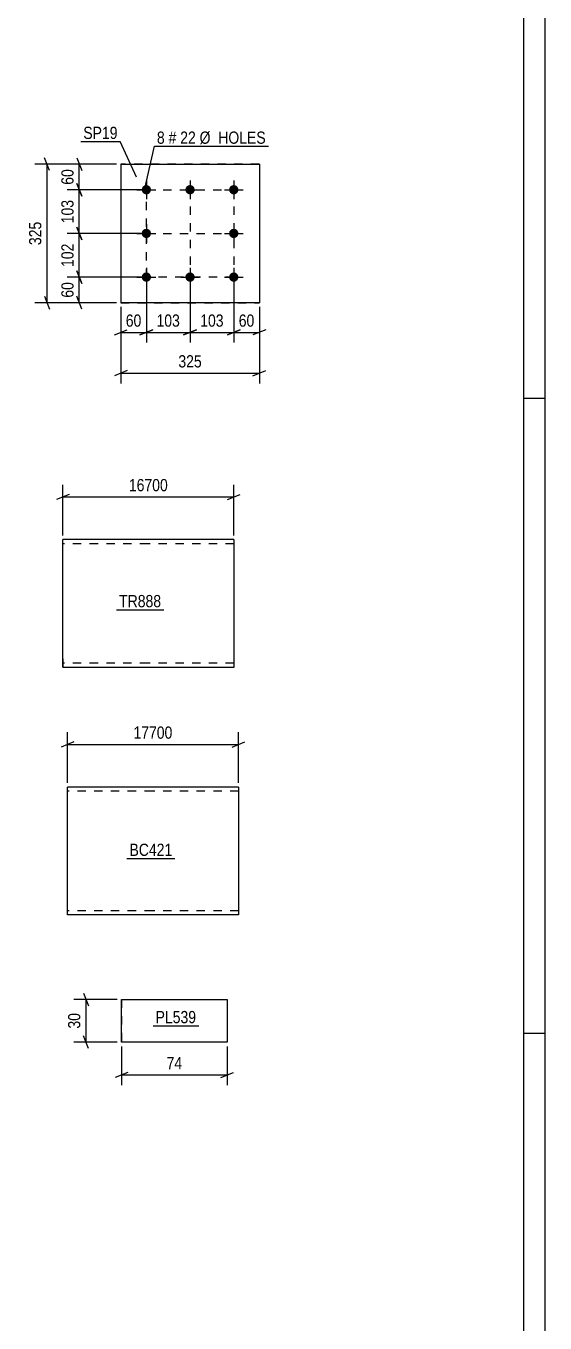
# Model space of a CAD drawing. Header units: millimetres. Extents: x 0 to 1189, y 0 to 841.
# Drawn here: x 1067.2 to 1189, y 379.1 to 683.4 of the extents above; entities that cross this region are included whole.
import ezdxf

# ---------------------------------------------------------------- set-up
doc = ezdxf.new("R2010")
doc.units = ezdxf.units.MM
doc.linetypes.add('DXK_LINE_DOT2', pattern=[3.9198, 1.9599, -1.9599])
doc.styles.add('Arial Narrow', font='ARIALN.TTF', dxfattribs={"height": 0.2})

# ---------------------------------------------------------------- blocks, each defined once
blk = doc.blocks.new('Unknown-761548908-1132')
at = {"color": 5, "linetype": 'Continuous'}
for p, q in [((1189, 0), (1189, 841)), ((1184, 5), (1184, 836)), ((1189, 596), (1184, 596)), ((1189, 447), (1184, 447))]:
    blk.add_line(p, q, dxfattribs=at)
blk = doc.blocks.new('Part-761548908-8156 - 8150')
at = {"color": 2, "linetype": 'Continuous'}
for p, q in [((1089.48, 651), (1089.48, 618.5)), ((1089.48, 651), (1121.98, 651)), ((1121.98, 651), (1121.98, 618.5)), ((1121.98, 618.5), (1089.48, 618.5))]:
    blk.add_line(p, q, dxfattribs=at)
at = {"color": 7, "linetype": 'DXK_LINE_DOT2'}
for p, q in [((1121.98, 651), (1089.48, 651)), ((1089.48, 618.5), (1121.98, 618.5))]:
    blk.add_line(p, q, dxfattribs=at)
blk = doc.blocks.new('Bolt-761548908-8189 - 8150')
at = {"linetype": 'Continuous'}
for points in [[(1095.48, 646.1, -1), (1095.48, 643.9, -1)], [(1105.73, 646.1, -1), (1105.73, 643.9, -1)], [(1115.98, 646.1, -1), (1115.98, 643.9, -1)], [(1095.48, 635.85, -1), (1095.48, 633.65, -1)], [(1115.98, 635.85, -1), (1115.98, 633.65, -1)], [(1095.48, 625.6, -1), (1095.48, 623.4, -1)], [(1105.73, 625.6, -1), (1105.73, 623.4, -1)], [(1115.98, 625.6, -1), (1115.98, 623.4, -1)]]:
    blk.add_hatch(color=1, dxfattribs=at).paths.add_polyline_path(points)
at = {"color": 1, "linetype": 'Continuous'}
for p, q in [((1095.48, 647.2), (1095.48, 642.8)), ((1105.73, 647.2), (1105.73, 642.8)), ((1115.98, 647.2), (1115.98, 642.8)), ((1093.28, 645), (1097.68, 645)), ((1103.53, 645), (1107.93, 645)), ((1113.78, 645), (1118.18, 645)), ((1095.48, 636.95), (1095.48, 632.55)), ((1115.98, 636.95), (1115.98, 632.55)), ((1093.28, 634.75), (1097.68, 634.75)), ((1113.78, 634.75), (1118.18, 634.75)), ((1093.28, 624.5), (1097.68, 624.5)), ((1095.48, 626.7), (1095.48, 622.3)), ((1103.53, 624.5), (1107.93, 624.5)), ((1105.73, 626.7), (1105.73, 622.3)), ((1113.78, 624.5), (1118.18, 624.5)), ((1115.98, 626.7), (1115.98, 622.3))]:
    blk.add_line(p, q, dxfattribs=at)
blk = doc.blocks.new('Part-761548908-8294 - 8290')
at = {"color": 2, "linetype": 'Continuous'}
for p, q in [((1089.66, 445.01), (1089.66, 455.01)), ((1089.66, 455.01), (1089.66, 455.01)), ((1089.66, 455.01), (1114.45, 455.01)), ((1114.45, 455.01), (1114.45, 445.01)), ((1089.66, 445.01), (1089.66, 445.01)), ((1114.45, 445.01), (1089.66, 445.01))]:
    blk.add_line(p, q, dxfattribs=at)
at = {"color": 7, "linetype": 'DXK_LINE_DOT2'}
for p, q in [((1089.66, 455.01), (1089.66, 445.01)), ((1114.45, 455.01), (1114.45, 455.01)), ((1114.45, 455.01), (1114.45, 445.01)), ((1114.45, 445.01), (1114.45, 445.01))]:
    blk.add_line(p, q, dxfattribs=at)
blk = doc.blocks.new('Part-761548908-8350 - 8344')
at = {"color": 2, "linetype": 'Continuous'}
for p, q in [((1095.9, 562.91), (1075.9, 562.91)), ((1075.9, 534.91), (1075.9, 562.91)), ((1116, 562.91), (1096, 562.91)), ((1116, 562.91), (1116, 532.91)), ((1075.9, 534.91), (1075.9, 532.91)), ((1095.9, 532.91), (1075.9, 532.91)), ((1116, 532.91), (1096, 532.91))]:
    blk.add_line(p, q, dxfattribs=at)
at = {"color": 7, "linetype": 'DXK_LINE_DOT2'}
for p, q in [((1095.9, 561.91), (1075.9, 561.91)), ((1116, 561.91), (1096, 561.91)), ((1075.9, 533.06), (1075.9, 534.91)), ((1075.9, 533.91), (1075.9, 533.98)), ((1095.9, 533.91), (1075.9, 533.91)), ((1116, 533.91), (1096, 533.91)), ((1116, 533.91), (1116, 533.98))]:
    blk.add_line(p, q, dxfattribs=at)
blk = doc.blocks.new('Part-761548908-8377 - 8369')
at = {"color": 2, "linetype": 'Continuous'}
for p, q in [((1096.97, 504.85), (1076.97, 504.85)), ((1076.97, 476.85), (1076.97, 504.85)), ((1117.07, 504.85), (1097.07, 504.85)), ((1117.07, 504.85), (1117.07, 504.7)), ((1117.07, 504.7), (1117.07, 474.85)), ((1076.97, 474.85), (1076.97, 476.85)), ((1096.97, 474.85), (1076.97, 474.85)), ((1117.07, 474.85), (1097.07, 474.85))]:
    blk.add_line(p, q, dxfattribs=at)
at = {"color": 7, "linetype": 'DXK_LINE_DOT2'}
for p, q in [((1096.97, 503.85), (1076.97, 503.85)), ((1117.07, 503.85), (1097.07, 503.85)), ((1076.97, 475), (1076.97, 476.85)), ((1076.97, 475.85), (1076.97, 475.92)), ((1096.97, 475.85), (1076.97, 475.85)), ((1117.07, 475.85), (1097.07, 475.85)), ((1117.07, 475.85), (1117.07, 475.92))]:
    blk.add_line(p, q, dxfattribs=at)
blk = doc.blocks.new('Rectangle-761548908-8276 - 8150')
at = {"color": 1, "linetype": 'DXK_LINE_DOT2'}
blk.add_lwpolyline([(1095.48, 645), (1115.98, 645), (1115.98, 624.5), (1095.48, 624.5), (1095.48, 645)], close=True, dxfattribs=at)
blk = doc.blocks.new('Line-761548908-8269 - 8150')
at = {"color": 1, "linetype": 'DXK_LINE_DOT2'}
blk.add_line((1095.48, 634.75), (1115.98, 634.75), dxfattribs=at)
blk = doc.blocks.new('Line-761548908-8262 - 8150')
at = {"color": 1, "linetype": 'DXK_LINE_DOT2'}
blk.add_line((1105.73, 645), (1105.73, 624.5), dxfattribs=at)
blk = doc.blocks.new('StraightDimension-761548908-28424 - 8150')
at = {"color": 7, "linetype": 'Continuous'}
for p, q in [((1095.48, 623.5), (1095.48, 609.12)), ((1105.73, 623.5), (1105.73, 609.12)), ((1093.98, 610.92), (1096.98, 612.12)), ((1107.23, 612.12), (1104.23, 610.92)), ((1095.48, 611.52), (1105.73, 611.52))]:
    blk.add_line(p, q, dxfattribs=at)
at = {"color": 0}
blk.add_wipeout([(1103.95, 612.27), (1103.95, 616.47), (1097.26, 616.47), (1097.26, 612.27)], dxfattribs=at)
at = {"color": 3, "style": 'Arial Narrow'}
blk.add_text('103', height=2.863, dxfattribs=at).set_placement((1097.86, 612.87))
blk = doc.blocks.new('StraightDimension-761548908-8191 - 8150')
at = {"color": 7, "linetype": 'Continuous'}
for p, q in [((1089.48, 617.5), (1089.48, 599.56)), ((1121.98, 617.5), (1121.98, 599.56)), ((1090.98, 602.56), (1087.98, 601.36)), ((1089.48, 601.96), (1121.98, 601.96)), ((1120.48, 601.36), (1123.48, 602.56))]:
    blk.add_line(p, q, dxfattribs=at)
at = {"color": 0}
blk.add_wipeout([(1109.07, 602.71), (1109.07, 606.91), (1102.39, 606.91), (1102.39, 602.71)], dxfattribs=at)
at = {"color": 3, "style": 'Arial Narrow'}
blk.add_text('325', height=2.863, dxfattribs=at).set_placement((1102.99, 603.31))
blk = doc.blocks.new('StraightDimension-761548908-8202 - 8150')
at = {"color": 7, "linetype": 'Continuous'}
for p, q in [((1095.48, 623.5), (1095.48, 609.12)), ((1089.48, 617.5), (1089.48, 609.12)), ((1087.98, 610.92), (1090.98, 612.12)), ((1096.98, 612.12), (1093.98, 610.92)), ((1089.48, 611.52), (1095.48, 611.52))]:
    blk.add_line(p, q, dxfattribs=at)
at = {"color": 0}
blk.add_wipeout([(1094.91, 612.27), (1094.91, 616.47), (1090.05, 616.47), (1090.05, 612.27)], dxfattribs=at)
at = {"color": 3, "style": 'Arial Narrow'}
blk.add_text('60', height=2.863, dxfattribs=at).set_placement((1090.65, 612.87))
blk = doc.blocks.new('StraightDimension-761548908-8216 - 8150')
at = {"color": 7, "linetype": 'Continuous'}
for p, q in [((1115.98, 623.5), (1115.98, 609.12)), ((1121.98, 617.5), (1121.98, 609.12)), ((1114.48, 610.92), (1117.48, 612.12)), ((1123.48, 612.12), (1120.48, 610.92)), ((1115.98, 611.52), (1121.98, 611.52))]:
    blk.add_line(p, q, dxfattribs=at)
at = {"color": 0}
blk.add_wipeout([(1121.41, 612.27), (1121.41, 616.47), (1116.55, 616.47), (1116.55, 612.27)], dxfattribs=at)
at = {"color": 3, "style": 'Arial Narrow'}
blk.add_text('60', height=2.863, dxfattribs=at).set_placement((1117.15, 612.87))
blk = doc.blocks.new('StraightDimension-761548908-8227 - 8150')
at = {"color": 7, "linetype": 'Continuous'}
for p, q in [((1072.78, 649.5), (1071.58, 652.5)), ((1088.48, 651), (1069.33, 651)), ((1072.18, 618.5), (1072.18, 651)), ((1088.48, 618.5), (1069.33, 618.5)), ((1071.58, 620), (1072.78, 617))]:
    blk.add_line(p, q, dxfattribs=at)
at = {"color": 0}
blk.add_wipeout([(1071.43, 638.09), (1067.23, 638.09), (1067.23, 631.41), (1071.43, 631.41)], dxfattribs=at)
at = {"color": 3, "style": 'Arial Narrow'}
blk.add_text('325', height=2.863, rotation=90.0002, dxfattribs=at).set_placement((1070.83, 632.01))
blk = doc.blocks.new('StraightDimension-761548908-8238 - 8150')
at = {"color": 7, "linetype": 'Continuous'}
for p, q in [((1094.48, 624.5), (1076.9, 624.5)), ((1079.15, 626), (1080.35, 623)), ((1079.75, 618.5), (1079.75, 624.5)), ((1088.48, 618.5), (1076.9, 618.5)), ((1080.35, 617), (1079.15, 620))]:
    blk.add_line(p, q, dxfattribs=at)
at = {"color": 0}
blk.add_wipeout([(1079, 623.93), (1074.8, 623.93), (1074.8, 619.07), (1079, 619.07)], dxfattribs=at)
at = {"color": 3, "style": 'Arial Narrow'}
blk.add_text('60', height=2.863, rotation=90.0002, dxfattribs=at).set_placement((1078.4, 619.67))
blk = doc.blocks.new('StraightDimension-761548908-8252 - 8150')
at = {"color": 7, "linetype": 'Continuous'}
for p, q in [((1079.15, 652.5), (1080.35, 649.5)), ((1088.48, 651), (1076.9, 651)), ((1079.75, 645), (1079.75, 651)), ((1080.35, 643.5), (1079.15, 646.5)), ((1094.48, 645), (1076.9, 645))]:
    blk.add_line(p, q, dxfattribs=at)
at = {"color": 0}
blk.add_wipeout([(1079, 650.43), (1074.8, 650.43), (1074.8, 645.57), (1079, 645.57)], dxfattribs=at)
at = {"color": 3, "style": 'Arial Narrow'}
blk.add_text('60', height=2.863, rotation=90.0002, dxfattribs=at).set_placement((1078.4, 646.17))
blk = doc.blocks.new('StraightDimension-761548908-28426 - 8150')
at = {"color": 7, "linetype": 'Continuous'}
for p, q in [((1105.73, 623.5), (1105.73, 609.12)), ((1115.98, 623.5), (1115.98, 609.12)), ((1104.23, 610.92), (1107.23, 612.12)), ((1117.48, 612.12), (1114.48, 610.92)), ((1105.73, 611.52), (1115.98, 611.52))]:
    blk.add_line(p, q, dxfattribs=at)
at = {"color": 0}
blk.add_wipeout([(1114.2, 612.27), (1114.2, 616.47), (1107.51, 616.47), (1107.51, 612.27)], dxfattribs=at)
at = {"color": 3, "style": 'Arial Narrow'}
blk.add_text('103', height=2.863, dxfattribs=at).set_placement((1108.11, 612.87))
blk = doc.blocks.new('StraightDimension-761548908-28446 - 8150')
at = {"color": 7, "linetype": 'Continuous'}
for p, q in [((1079.15, 636.25), (1080.35, 633.25)), ((1094.48, 634.75), (1076.9, 634.75)), ((1079.75, 624.5), (1079.75, 634.75)), ((1094.48, 624.5), (1076.9, 624.5)), ((1080.35, 623), (1079.15, 626))]:
    blk.add_line(p, q, dxfattribs=at)
at = {"color": 0}
blk.add_wipeout([(1079, 632.97), (1074.8, 632.97), (1074.8, 626.28), (1079, 626.28)], dxfattribs=at)
at = {"color": 3, "style": 'Arial Narrow'}
blk.add_text('102', height=2.863, rotation=90.0002, dxfattribs=at).set_placement((1078.4, 626.88))
blk = doc.blocks.new('StraightDimension-761548908-28448 - 8150')
at = {"color": 7, "linetype": 'Continuous'}
for p, q in [((1079.15, 646.5), (1080.35, 643.5)), ((1094.48, 645), (1076.9, 645)), ((1079.75, 634.75), (1079.75, 645)), ((1080.35, 633.25), (1079.15, 636.25)), ((1094.48, 634.75), (1076.9, 634.75))]:
    blk.add_line(p, q, dxfattribs=at)
at = {"color": 0}
blk.add_wipeout([(1079, 643.22), (1074.8, 643.22), (1074.8, 636.53), (1079, 636.53)], dxfattribs=at)
at = {"color": 3, "style": 'Arial Narrow'}
blk.add_text('103', height=2.863, rotation=90.0002, dxfattribs=at).set_placement((1078.4, 637.13))
blk = doc.blocks.new('StraightDimension-761548908-8296 - 8290')
at = {"color": 7, "linetype": 'Continuous'}
for p, q in [((1089.66, 444.01), (1089.66, 434.9)), ((1114.45, 444.01), (1114.45, 434.9)), ((1091.16, 437.9), (1088.16, 436.7)), ((1089.66, 437.3), (1114.45, 437.3)), ((1112.95, 436.7), (1115.95, 437.9))]:
    blk.add_line(p, q, dxfattribs=at)
at = {"color": 0}
blk.add_wipeout([(1104.48, 438.05), (1104.48, 442.25), (1099.63, 442.25), (1099.63, 438.05)], dxfattribs=at)
at = {"color": 3, "style": 'Arial Narrow'}
blk.add_text('74', height=2.863, dxfattribs=at).set_placement((1100.23, 438.65))
blk = doc.blocks.new('StraightDimension-761548908-8307 - 8290')
at = {"color": 7, "linetype": 'Continuous'}
for p, q in [((1080.73, 456.51), (1081.93, 453.51)), ((1088.66, 455.01), (1078.48, 455.01)), ((1081.33, 445.01), (1081.33, 455.01)), ((1088.66, 445.01), (1078.48, 445.01)), ((1081.93, 443.51), (1080.73, 446.51))]:
    blk.add_line(p, q, dxfattribs=at)
at = {"color": 0}
blk.add_wipeout([(1080.58, 452.44), (1076.38, 452.44), (1076.38, 447.58), (1080.58, 447.58)], dxfattribs=at)
at = {"color": 3, "style": 'Arial Narrow'}
blk.add_text('30', height=2.863, rotation=90.0002, dxfattribs=at).set_placement((1079.98, 448.18))
blk = doc.blocks.new('StraightDimension-761548908-8355 - 8344')
at = {"color": 7, "linetype": 'Continuous'}
for p, q in [((1075.9, 563.91), (1075.9, 575.76)), ((1116, 563.91), (1116, 575.76)), ((1077.4, 573.51), (1074.4, 572.31)), ((1075.9, 572.91), (1116, 572.91)), ((1114.5, 572.31), (1117.5, 573.51))]:
    blk.add_line(p, q, dxfattribs=at)
at = {"color": 0}
blk.add_wipeout([(1101.12, 573.66), (1101.12, 577.86), (1090.78, 577.86), (1090.78, 573.66)], dxfattribs=at)
at = {"color": 3, "style": 'Arial Narrow'}
blk.add_text('16700', height=2.863, dxfattribs=at).set_placement((1091.38, 574.26))
blk = doc.blocks.new('StraightDimension-761548908-8380 - 8369')
at = {"color": 7, "linetype": 'Continuous'}
for p, q in [((1076.97, 505.85), (1076.97, 517.7)), ((1117.07, 505.85), (1117.07, 517.7)), ((1078.47, 515.45), (1075.47, 514.25)), ((1076.97, 514.85), (1117.07, 514.85)), ((1115.57, 514.25), (1118.57, 515.45))]:
    blk.add_line(p, q, dxfattribs=at)
at = {"color": 0}
blk.add_wipeout([(1102.19, 515.6), (1102.19, 519.8), (1091.85, 519.8), (1091.85, 515.6)], dxfattribs=at)
at = {"color": 3, "style": 'Arial Narrow'}
blk.add_text('17700', height=2.863, dxfattribs=at).set_placement((1092.45, 516.2))
blk = doc.blocks.new('Mark-761548908-8185 - 8150')
at = {"color": 0}
blk.add_wipeout([(1099.79, 655.79), (1099.79, 658.79), (1097.96, 658.79), (1097.96, 655.79)], dxfattribs=at)
blk.add_wipeout([(1099.79, 655.79), (1099.79, 658.79), (1097.96, 658.79), (1097.96, 655.79)], dxfattribs=at)
at = {"color": 7, "linetype": 'Continuous'}
blk.add_line((1095.14, 645.26), (1097.36, 655.19), dxfattribs=at)
at = {"color": 0}
blk.add_wipeout([(1102.52, 655.79), (1102.52, 658.79), (1100.69, 658.79), (1100.69, 655.79)], dxfattribs=at)
blk.add_wipeout([(1102.52, 655.79), (1102.52, 658.79), (1100.69, 658.79), (1100.69, 655.79)], dxfattribs=at)
at = {"color": 3, "style": 'Arial Narrow'}
blk.add_text('8', height=2.86, dxfattribs=at).set_placement((1097.96, 655.79))
at = {"color": 0}
blk.add_wipeout([(1107.07, 655.79), (1107.07, 658.79), (1103.42, 658.79), (1103.42, 655.79)], dxfattribs=at)
blk.add_wipeout([(1107.07, 655.79), (1107.07, 658.79), (1103.42, 658.79), (1103.42, 655.79)], dxfattribs=at)
at = {"color": 3, "style": 'Arial Narrow'}
blk.add_text('#', height=2.86, dxfattribs=at).set_placement((1100.69, 655.79))
at = {"color": 0}
blk.add_wipeout([(1123.5, 655.79), (1123.5, 658.79), (1107.97, 658.79), (1107.97, 655.79)], dxfattribs=at)
blk.add_wipeout([(1123.5, 655.79), (1123.5, 658.79), (1107.97, 658.79), (1107.97, 655.79)], dxfattribs=at)
at = {"color": 7, "linetype": 'Continuous'}
blk.add_line((1097.36, 655.19), (1124.1, 655.19), dxfattribs=at)
at = {"color": 3, "style": 'Arial Narrow'}
for s, p in [('22', (1103.42, 655.79)), ('Ø  HOLES', (1107.97, 655.79))]:
    blk.add_text(s, height=2.863, dxfattribs=at).set_placement(p)
blk = doc.blocks.new('Mark-761548908-8152 - 8150')
at = {"color": 0}
blk.add_wipeout([(1088.73, 656.91), (1088.73, 659.91), (1080.69, 659.91), (1080.69, 656.91)], dxfattribs=at)
blk.add_wipeout([(1088.73, 656.91), (1088.73, 659.91), (1080.69, 659.91), (1080.69, 656.91)], dxfattribs=at)
at = {"color": 30, "linetype": 'Continuous'}
for p in [(1080.09, 656.31), (1093.17, 647.92)]:
    blk.add_line(p, (1089.33, 656.31), dxfattribs=at)
at = {"color": 3, "style": 'Arial Narrow'}
blk.add_text('SP19', height=2.863, dxfattribs=at).set_placement((1080.69, 656.91))
blk = doc.blocks.new('Mark-761548908-8292 - 8290')
at = {"color": 0}
blk.add_wipeout([(1107.16, 449.45), (1107.16, 452.45), (1097.65, 452.45), (1097.65, 449.45)], dxfattribs=at)
blk.add_wipeout([(1107.16, 449.45), (1107.16, 452.45), (1097.65, 452.45), (1097.65, 449.45)], dxfattribs=at)
at = {"color": 30, "linetype": 'Continuous'}
blk.add_line((1097.05, 448.85), (1107.76, 448.85), dxfattribs=at)
at = {"color": 3, "style": 'Arial Narrow'}
blk.add_text('PL539', height=2.863, dxfattribs=at).set_placement((1097.65, 449.45))
blk = doc.blocks.new('Mark-761548908-8346 - 8344')
at = {"color": 0}
blk.add_wipeout([(1098.95, 547.05), (1098.95, 550.05), (1089.09, 550.05), (1089.09, 547.05)], dxfattribs=at)
blk.add_wipeout([(1098.95, 547.05), (1098.95, 550.05), (1089.09, 550.05), (1089.09, 547.05)], dxfattribs=at)
at = {"color": 30, "linetype": 'Continuous'}
blk.add_line((1088.49, 546.45), (1099.55, 546.45), dxfattribs=at)
at = {"color": 3, "style": 'Arial Narrow'}
blk.add_text('TR888', height=2.863, dxfattribs=at).set_placement((1089.09, 547.05))
blk = doc.blocks.new('Mark-761548908-8373 - 8369')
at = {"color": 0}
blk.add_wipeout([(1101.57, 488.7), (1101.57, 491.7), (1091.52, 491.7), (1091.52, 488.7)], dxfattribs=at)
blk.add_wipeout([(1101.57, 488.7), (1101.57, 491.7), (1091.52, 491.7), (1091.52, 488.7)], dxfattribs=at)
at = {"color": 30, "linetype": 'Continuous'}
blk.add_line((1090.92, 488.1), (1102.17, 488.1), dxfattribs=at)
at = {"color": 3, "style": 'Arial Narrow'}
blk.add_text('BC421', height=2.863, dxfattribs=at).set_placement((1091.52, 488.7))

msp = doc.modelspace()

# ---------------------------------------------------------------- block references
for name in ['Unknown-761548908-1132', 'Part-761548908-8156 - 8150', 'Bolt-761548908-8189 - 8150', 'Rectangle-761548908-8276 - 8150', 'Line-761548908-8262 - 8150', 'Line-761548908-8269 - 8150', 'Part-761548908-8350 - 8344', 'Part-761548908-8377 - 8369', 'Part-761548908-8294 - 8290']:
    msp.add_blockref(name, (0, 0))

# ---------------------------------------------------------------- next in the draw order: block references
for name in ['StraightDimension-761548908-28424 - 8150', 'StraightDimension-761548908-8355 - 8344', 'Mark-761548908-8346 - 8344', 'StraightDimension-761548908-8380 - 8369', 'Mark-761548908-8373 - 8369', 'Mark-761548908-8292 - 8290', 'StraightDimension-761548908-8296 - 8290']:
    msp.add_blockref(name, (0, 0))

# ---------------------------------------------------------------- next in the draw order: block references
for name in ['StraightDimension-761548908-8191 - 8150', 'StraightDimension-761548908-8307 - 8290']:
    msp.add_blockref(name, (0, 0))

# ---------------------------------------------------------------- next in the draw order: block references
for name in ['StraightDimension-761548908-8202 - 8150', 'StraightDimension-761548908-8216 - 8150']:
    msp.add_blockref(name, (0, 0))

# ---------------------------------------------------------------- next in the draw order: block references
for name in ['StraightDimension-761548908-8227 - 8150', 'StraightDimension-761548908-28426 - 8150']:
    msp.add_blockref(name, (0, 0))

# ---------------------------------------------------------------- next in the draw order: block references
for name in ['StraightDimension-761548908-8252 - 8150', 'StraightDimension-761548908-8238 - 8150']:
    msp.add_blockref(name, (0, 0))

# ---------------------------------------------------------------- next in the draw order: block references
msp.add_blockref('StraightDimension-761548908-28446 - 8150', (0, 0))

# ---------------------------------------------------------------- next in the draw order: block references
msp.add_blockref('StraightDimension-761548908-28448 - 8150', (0, 0))

# ---------------------------------------------------------------- next in the draw order: block references
for name in ['Mark-761548908-8152 - 8150', 'Mark-761548908-8185 - 8150']:
    msp.add_blockref(name, (0, 0))

doc.saveas('drawing.dxf')
